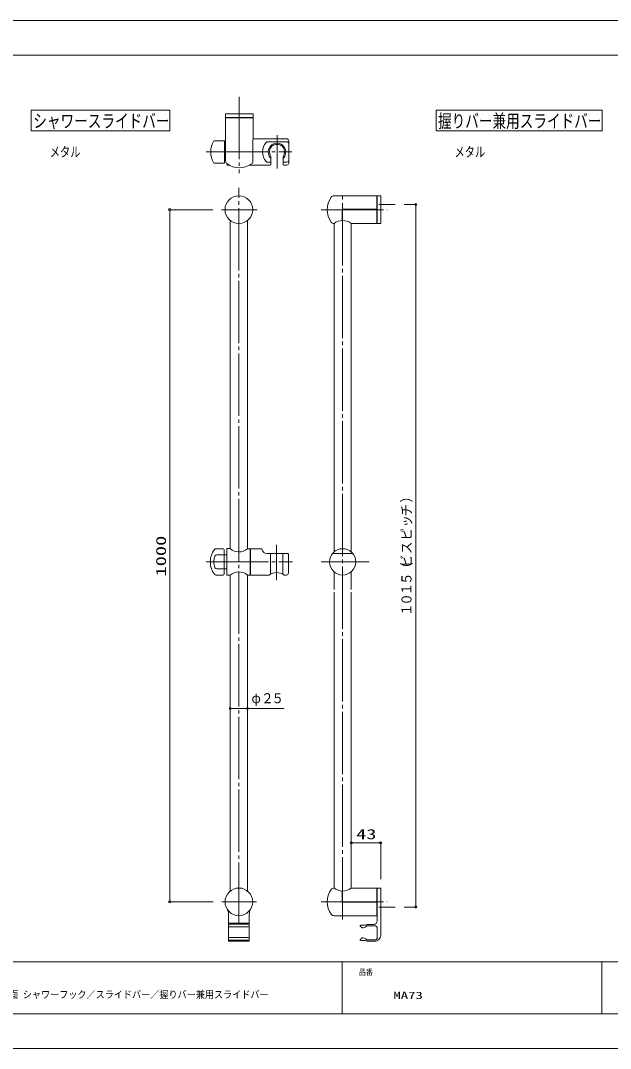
# Model space of a CAD drawing. Units: millimetres on the paper. Extents: x -305 to 305, y -152 to 152.
# Drawn here: x -164 to 6.5, y -148.5 to 148.5 of the extents above; entities that cross this region are included whole.
import ezdxf
from ezdxf.enums import TextEntityAlignment as Align

# ---------------------------------------------------------------- set-up
doc = ezdxf.new("R2010")
doc.units = ezdxf.units.MM
doc.linetypes.add('LONG_CHAIN', pattern=[21, 18, -1, 1, -1])
for name, color, linetype, lineweight in [('0-1_1図面枠', 7, 'Continuous', 9), ('0-2_0', 7, 'Continuous', 9), ('0-3_VIEW0001', 7, 'Continuous', 9), ('0-4_図面枠', 3, 'Continuous', 9), ('0-5_DEFPOINTS', 7, 'Continuous', 9)]:
    doc.layers.add(name, color=color, linetype=linetype, lineweight=lineweight)
doc.styles.add('ＭＳ ゴシック', font='')
doc.styles.get('ＭＳ ゴシック').set_extended_font_data('MS Gothic')

# ---------------------------------------------------------------- blocks, each defined once
blk = doc.blocks.new('_ORIGIN')
at = {"layer": '0-2_0'}
blk.add_line((0, 0), (-1, 0), dxfattribs=at)
blk.add_circle((0, 0), 0.5, dxfattribs=at)

msp = doc.modelspace()

# ---------------------------------------------------------------- linework, layer by layer
at = {"layer": '0-2_0'}
for p, q in [((-71.017, -123.498), (-71.017, -138.498)), ((3.983, -123.498), (3.983, -138.498))]:
    msp.add_line(p, q, dxfattribs=at)
at = {"layer": '0-3_VIEW0001', "linetype": 'LONG_CHAIN'}
for p, q in [((-100.8, 126.499), (-100.8, 104.359)), ((-89.88, 105.763), (-89.88, 115.417)), ((-110.391, 110.539), (-85.597, 110.539)), ((-100.904, -112.724), (-100.904, 100.141)), ((-70.904, -111.249), (-70.904, 98.424)), ((-60.432, 95.357), (-55.704, 95.357)), ((-105.935, 93.857), (-95.665, 93.857)), ((-77.085, 93.857), (-58.036, 93.857)), ((-89.984, -2.999), (-89.984, -13.204)), ((-110.354, -7.909), (-85.392, -7.909)), ((-77.085, -7.909), (-63.222, -7.909)), ((-105.818, -106.143), (-95.782, -106.143)), ((-77.085, -106.143), (-58.036, -106.143)), ((-60.432, -107.643), (-55.704, -107.643))]:
    msp.add_line(p, q, dxfattribs=at)
at = {"layer": '0-3_VIEW0001'}
for p, q in [((-160.911, 116.646), (-160.911, 122.646)), ((-160.911, 122.646), (-120.911, 122.646)), ((-120.911, 116.646), (-120.911, 122.646)), ((-43.911, 116.646), (-43.911, 122.646)), ((-43.911, 122.646), (4.089, 122.646)), ((4.089, 116.646), (4.089, 122.646)), ((-104.8, 121.539), (-104.8, 120.539)), ((-100.8, 121.539), (-104.8, 121.539)), ((-104.8, 120.539), (-100.354, 120.539)), ((-104.8, 120.439), (-104.731, 107.883)), ((-104.8, 120.439), (-100.8, 120.439)), ((-104.054, 120.539), (-104.054, 120.439)), ((-100.8, 121.539), (-96.8, 121.539)), ((-100.8, 120.439), (-96.8, 120.439)), ((-96.8, 120.539), (-100.6, 120.539)), ((-97.48, 120.539), (-97.48, 120.439)), ((-96.8, 120.439), (-96.869, 107.883)), ((-96.8, 121.539), (-96.8, 120.539)), ((-160.911, 116.646), (-120.911, 116.646)), ((-43.911, 116.646), (4.089, 116.646)), ((-108.125, 113.739), (-105.05, 113.739)), ((-105.05, 113.739), (-105.05, 107.339)), ((-87.08, 114.339), (-96.833, 114.339)), ((-92.672, 113.485), (-87.08, 113.485)), ((-86.48, 113.739), (-86.48, 110.539)), ((-105.05, 112.539), (-104.757, 112.539)), ((-86.48, 107.339), (-86.48, 110.539)), ((-108.126, 107.339), (-105.05, 107.339)), ((-104.735, 108.539), (-105.05, 108.539)), ((-104.3, 107.065), (-104.3, 106.789)), ((-97.48, 106.739), (-97.48, 106.941)), ((-92.672, 107.593), (-91.63, 107.593)), ((-91.63, 109.211), (-91.63, 106.939)), ((-88.13, 109.211), (-88.13, 106.939)), ((-87.08, 107.593), (-88.13, 107.593)), ((-103.711, 106.692), (-104.2, 106.689)), ((-97.48, 106.739), (-97.807, 106.739)), ((-97.44, 106.739), (-97.48, 106.779)), ((-91.83, 106.739), (-97.44, 106.739)), ((-87.93, 106.739), (-87.08, 106.739)), ((-61.104, 97.857), (-73.404, 97.857)), ((-61.004, 97.757), (-61.004, 93.957)), ((-60.904, 97.557), (-61.004, 97.557)), ((-61.004, 97.557), (-61.004, 89.957)), ((-60.904, 97.857), (-60.904, 89.857)), ((-59.904, 97.857), (-60.904, 97.857)), ((-59.904, 97.857), (-59.904, 89.857)), ((-53.164, 95.357), (-49.76, 95.357)), ((-108.475, 93.857), (-120.903, 93.857)), ((-120.903, 93.257), (-120.903, -105.543)), ((-71.004, 93.957), (-71.004, 90.733)), ((-71.004, 93.957), (-61.004, 93.957)), ((-70.904, 93.857), (-70.904, 90.734)), ((-70.904, 93.857), (-61.004, 93.857)), ((-49.76, 94.757), (-49.76, -107.043)), ((-103.404, -4.109), (-103.404, 90.734)), ((-98.404, -4.109), (-98.404, 90.734)), ((-73.404, -5.047), (-73.404, 89.857)), ((-61.104, 89.857), (-68.404, 89.857)), ((-68.404, -5.047), (-68.404, 89.857)), ((-60.904, 90.157), (-61.004, 90.157)), ((-59.904, 89.857), (-60.904, 89.857)), ((-105.454, -4.109), (-107.504, -4.109)), ((-107.259, -5.86), (-105.454, -5.86)), ((-105.154, -4.409), (-105.154, -7.909)), ((-105.154, -5.909), (-104.444, -5.909)), ((-104.404, -7.909), (-104.404, -4.159)), ((-103.434, -4.066), (-104.304, -4.059)), ((-97.604, -4.109), (-98.374, -4.103)), ((-97.604, -11.709), (-97.604, -4.109)), ((-97.604, -4.529), (-97.584, -4.549)), ((-97.544, -4.109), (-97.584, -4.149)), ((-97.584, -7.909), (-97.584, -4.149)), ((-94.372, -4.109), (-97.544, -4.109)), ((-92.784, -5.509), (-89.984, -5.509)), ((-91.734, -11.437), (-91.734, -5.509)), ((-86.784, -5.509), (-89.984, -5.509)), ((-88.234, -11.437), (-88.234, -5.509)), ((-86.584, -5.709), (-86.584, -7.909)), ((-67.958, -5.509), (-73.851, -5.509)), ((-105.154, -11.409), (-105.154, -7.909)), ((-104.404, -7.909), (-104.404, -11.659)), ((-97.584, -7.909), (-97.584, -11.669)), ((-86.584, -11.109), (-86.584, -7.909)), ((-105.454, -11.709), (-107.504, -11.709)), ((-107.259, -9.958), (-105.454, -9.958)), ((-104.444, -9.909), (-105.154, -9.909)), ((-103.434, -11.753), (-104.304, -11.759)), ((-103.404, -103.021), (-103.404, -11.727)), ((-98.404, -103.021), (-98.404, -11.69)), ((-97.604, -11.709), (-98.374, -11.715)), ((-97.604, -11.289), (-97.584, -11.269)), ((-97.584, -11.669), (-97.544, -11.709)), ((-92.181, -11.709), (-97.544, -11.709)), ((-92.209, -11.709), (-97.544, -11.709)), ((-87.787, -11.709), (-87.184, -11.709)), ((-87.76, -11.709), (-87.184, -11.709)), ((-73.404, -15.913), (-73.404, -10.771)), ((-68.404, -15.913), (-68.404, -10.771)), ((-73.404, -102.14), (-73.404, -16.616)), ((-68.404, -102.143), (-68.404, -16.616)), ((-103.404, -100.481), (-103.404, -50.297)), ((-102.804, -50.297), (-99.004, -50.297)), ((-68.404, -99.603), (-68.404, -89.105)), ((-60.504, -89.105), (-67.804, -89.105)), ((-59.904, -99.603), (-59.904, -89.105)), ((-71.004, -106.243), (-71.004, -103.019)), ((-70.904, -106.143), (-70.904, -103.021)), ((-61.104, -102.143), (-68.404, -102.143)), ((-61.004, -109.843), (-61.004, -102.243)), ((-60.904, -102.443), (-61.004, -102.443)), ((-59.904, -102.143), (-60.904, -102.143)), ((-60.904, -110.143), (-60.904, -102.143)), ((-59.904, -115.743), (-59.904, -102.143)), ((-108.358, -106.143), (-120.903, -106.143)), ((-71.004, -106.243), (-61.004, -106.243)), ((-70.904, -106.143), (-61.004, -106.143)), ((-61.004, -110.043), (-61.004, -106.243)), ((-103.904, -109.749), (-103.904, -117.543)), ((-97.904, -109.749), (-97.904, -117.543)), ((-60.904, -109.843), (-61.004, -109.843)), ((-53.164, -107.643), (-49.76, -107.643)), ((-103.704, -112.267), (-98.104, -112.267)), ((-103.604, -112.591), (-98.204, -112.591)), ((-61.104, -110.143), (-73.404, -110.143)), ((-63.573, -112.643), (-61.904, -112.643)), ((-60.904, -110.143), (-60.904, -111.643)), ((-103.604, -113.353), (-98.204, -113.353)), ((-65.733, -113.246), (-65.428, -113.503)), ((-64.489, -112.893), (-65.604, -112.893)), ((-65.042, -113.643), (-64.953, -113.643)), ((-64.056, -113.16), (-64.248, -113.352)), ((-63.773, -113.043), (-61.704, -113.043)), ((-60.904, -113.843), (-60.904, -116.343)), ((-103.904, -117.543), (-97.904, -117.543)), ((-103.604, -116.457), (-98.204, -116.457)), ((-103.604, -117.219), (-98.204, -117.219)), ((-65.733, -116.94), (-65.428, -116.684)), ((-64.489, -117.293), (-65.604, -117.293)), ((-65.042, -116.543), (-64.953, -116.543)), ((-64.056, -117.026), (-64.248, -116.834)), ((-63.773, -117.143), (-61.704, -117.143)), ((-63.573, -117.543), (-61.704, -117.543))]:
    msp.add_line(p, q, dxfattribs=at)
msp.add_lwpolyline([(-98.404, -100.481), (-98.404, -50.297), (-87.854, -50.297)], dxfattribs=at)
for centre, radius in [((-100.904, 93.857), 4), ((-70.904, -7.909), 3.8), ((-100.904, -106.143), 4)]:
    msp.add_circle(centre, radius, dxfattribs=at)
for centre, radius, start, end in [((-103.05, 110.539), 6, 147.76792, 180.001), ((-89.96, 110.539), 4.12, 136.807, 223.193), ((-92.672, 113.085), 0.4, 90, 136.807), ((-89.88, 110.539), 2.56, 313.125, 226.875), ((-87.08, 113.739), 0.6, 0, 90), ((-87.08, 112.885), 0.6, 0, 90), ((-103.05, 110.539), 6, 180.001, 212.22982), ((-89.88, 110.539), 2.197, 322.801, 217.199), ((-103.732, 107.888), 1, 180.31308, 234.10644), ((-100.8, 111.939), 6, 234.10644, 305.89358), ((-97.869, 107.888), 1, 305.89358, 359.68694), ((-92.672, 107.993), 0.4, 223.193, 270), ((-91.83, 106.939), 0.2, 270, 0), ((-87.93, 106.939), 0.2, 180, 270), ((-87.08, 108.193), 0.6, 270, 0), ((-87.08, 107.339), 0.6, 270, 0), ((-104.2, 106.789), 0.1, 180, 270), ((-69.404, 93.857), 6, 143.13, 216.87), ((-73.404, 96.857), 1, 90, 143.13), ((-61.104, 97.757), 0.1, 0, 90), ((-73.404, 90.857), 1, 216.87, 270), ((-70.902, 86.74), 3.994, 90.031, 128.638), ((-70.902, 86.74), 3.994, 51.287, 90.031), ((-61.104, 89.957), 0.1, 270, 0), ((-103.154, -7.909), 6, 143.659, 180.001), ((-107.504, -4.709), 0.6, 90, 143.658), ((-107.259, -6.46), 0.6, 90, 156.317), ((-105.454, -4.409), 0.3, 0, 90), ((-105.454, -6.16), 0.3, 0, 90), ((-104.444, -5.769), 0.14, 270, 286.601), ((-104.304, -4.159), 0.1, 90, 180), ((-100.882, -1.115), 3.901, 229.144, 310.001), ((-94.372, -4.309), 0.2, 7.181, 90), ((-92.784, -4.109), 1.4, 187.181, 270), ((-86.784, -5.709), 0.2, 0, 90), ((-103.154, -7.909), 6, 180.001, 216.341), ((-103.954, -7.909), 4.208, 156.317, 180), ((-103.954, -7.909), 4.208, 180, 203.683), ((-107.504, -11.109), 0.6, 216.341, 270), ((-107.259, -9.359), 0.6, 203.683, 270), ((-105.454, -9.658), 0.3, 270, 0), ((-105.454, -11.409), 0.3, 270, 0), ((-104.444, -10.049), 0.14, 73.39845, 90), ((-104.304, -11.659), 0.1, 180, 270), ((-100.882, -14.703), 3.901, 49.999, 130.856), ((-89.984, -14.809), 3.8, 54.674, 125.326), ((-87.184, -11.109), 0.6, 270, 0), ((-69.404, -106.143), 6, 143.13, 216.87), ((-73.404, -103.143), 1, 90, 143.13), ((-70.902, -99.027), 3.994, 231.362, 269.969), ((-70.902, -99.027), 3.994, 269.969, 308.713), ((-61.104, -102.243), 0.1, 0, 90), ((-106.904, -109.749), 3, 0, 31.00272), ((-94.904, -109.749), 3, 148.99728, 180), ((-73.404, -109.143), 1, 216.87, 270), ((-103.704, -112.467), 0.2, 90, 180.00001), ((-103.604, -112.891), 0.3, 90, 180), ((-98.204, -112.891), 0.3, 0, 90), ((-98.104, -112.467), 0.2, 0, 90), ((-64.489, -112.493), 0.4, 269.99928, 300.5615), ((-63.573, -114.043), 1.4, 90, 120.5615), ((-61.904, -111.643), 1, 270, 0), ((-61.104, -110.043), 0.1, 270, 0), ((-103.604, -113.053), 0.3, 179.99999, 270), ((-98.204, -113.053), 0.3, 270, 0), ((-65.604, -113.093), 0.2, 90, 229.99383), ((-65.042, -113.043), 0.6, 229.9924, 270), ((-64.953, -112.643), 1, 270.00032, 315.00031), ((-63.773, -113.443), 0.4, 90, 135.00062), ((-61.704, -113.843), 0.8, 360, 90), ((-61.704, -115.743), 1.8, 269.99999, 0), ((-103.604, -116.757), 0.3, 90, 180), ((-103.604, -116.919), 0.3, 179.99999, 270), ((-98.204, -116.757), 0.3, 0, 90), ((-98.204, -116.919), 0.3, 270, 0), ((-65.604, -117.093), 0.2, 130.00616, 270), ((-65.042, -117.143), 0.6, 89.99998, 130.00757), ((-64.953, -117.543), 1, 44.99999, 90), ((-64.489, -117.693), 0.4, 59.43851, 90), ((-63.573, -116.143), 1.4, 239.43851, 270), ((-63.773, -116.743), 0.4, 224.99938, 270), ((-61.704, -116.343), 0.8, 270, 0)]:
    msp.add_arc(centre, radius, start, end, dxfattribs=at)
at = {"layer": '0-4_図面枠'}
msp.add_line((-291.017, -123.498), (108.983, -123.498), dxfattribs=at)
msp.add_lwpolyline([(-291.017, -138.498), (108.983, -138.498), (108.983, 138.502), (-291.017, 138.502)], close=True, dxfattribs=at)
at = {"layer": '0-5_DEFPOINTS'}
for p, q in [((118.983, 148.502), (-301.017, 148.502)), ((118.983, -148.498), (-301.017, -148.498))]:
    msp.add_line(p, q, dxfattribs=at)

# ---------------------------------------------------------------- block references
at = {"layer": '0-3_VIEW0001', "xscale": 0.6, "yscale": 0.6}
for p, rotation in [((-49.76, 95.357), 90), ((-120.903, 93.857), 90), ((-103.404, -50.297), 180), ((-68.404, -89.105), 180), ((-120.903, -106.143), 270), ((-49.76, -107.643), 270)]:
    msp.add_blockref('_ORIGIN', p, dxfattribs=dict(at, rotation=rotation))
for p in [(-98.404, -50.297), (-59.904, -89.105)]:
    msp.add_blockref('_ORIGIN', p, dxfattribs=at)

# ---------------------------------------------------------------- texts
at = {"layer": '0-1_1図面枠', "style": 'ＭＳ ゴシック'}
for s, height, width, p in [('品番', 1.628, 0.9, (-66.276, -127.759)), ('ノウム 集合 各種部材図面 シャワーフック／スライドバー／握りバー兼用スライドバー', 2.089, 0.9, (-196.165, -134.602)), ('MA73', 2.089, 1.5, (-56.239, -134.835))]:
    msp.add_text(s, height=height, dxfattribs=dict(at, width=width)).set_placement(p, align=Align.BOTTOM_LEFT)
at = {"layer": '0-3_VIEW0001', "style": 'ＭＳ ゴシック'}
for s, height, width, p in [('シャワースライドバー', 3.849, 0.75, (-160.34, 116.407)), ('握りバー兼用スライドバー', 3.849, 0.75, (-43.34, 116.407)), ('メタル', 2.889, 0.75, (-155.577, 108.245)), ('メタル', 2.889, 0.75, (-38.577, 108.245)), ('φ', 2.889, 0.9, (-97.248, -49.609)), ('２', 2.889, 0.9, (-94.425, -49.609)), ('５', 2.889, 0.9, (-91.443, -49.609)), ('43', 2.889, 1.5, (-67.026, -88.897))]:
    msp.add_text(s, height=height, dxfattribs=dict(at, width=width)).set_placement(p, align=Align.BOTTOM_LEFT)
for s, width, p in [('）', 0.9, (-50.133, 9.236)), ('チ', 0.9, (-50.133, 5.267)), ('ッ', 0.9, (-50.133, 2.063)), ('ピ', 0.9, (-50.133, -1.702)), ('1000', 1.5, (-121.111, -12.141)), ('ス', 0.9, (-50.133, -5.638)), ('（', 0.9, (-50.133, -11.584)), ('ビ', 0.9, (-50.133, -9.403)), ('５', 0.9, (-50.133, -14.566)), ('１', 0.9, (-50.133, -17.548)), ('０', 0.9, (-50.133, -20.53)), ('１', 0.9, (-50.133, -23.512))]:
    msp.add_text(s, height=2.889, rotation=90, dxfattribs=dict(at, width=width)).set_placement(p, align=Align.BOTTOM_LEFT)

doc.saveas('drawing.dxf')
